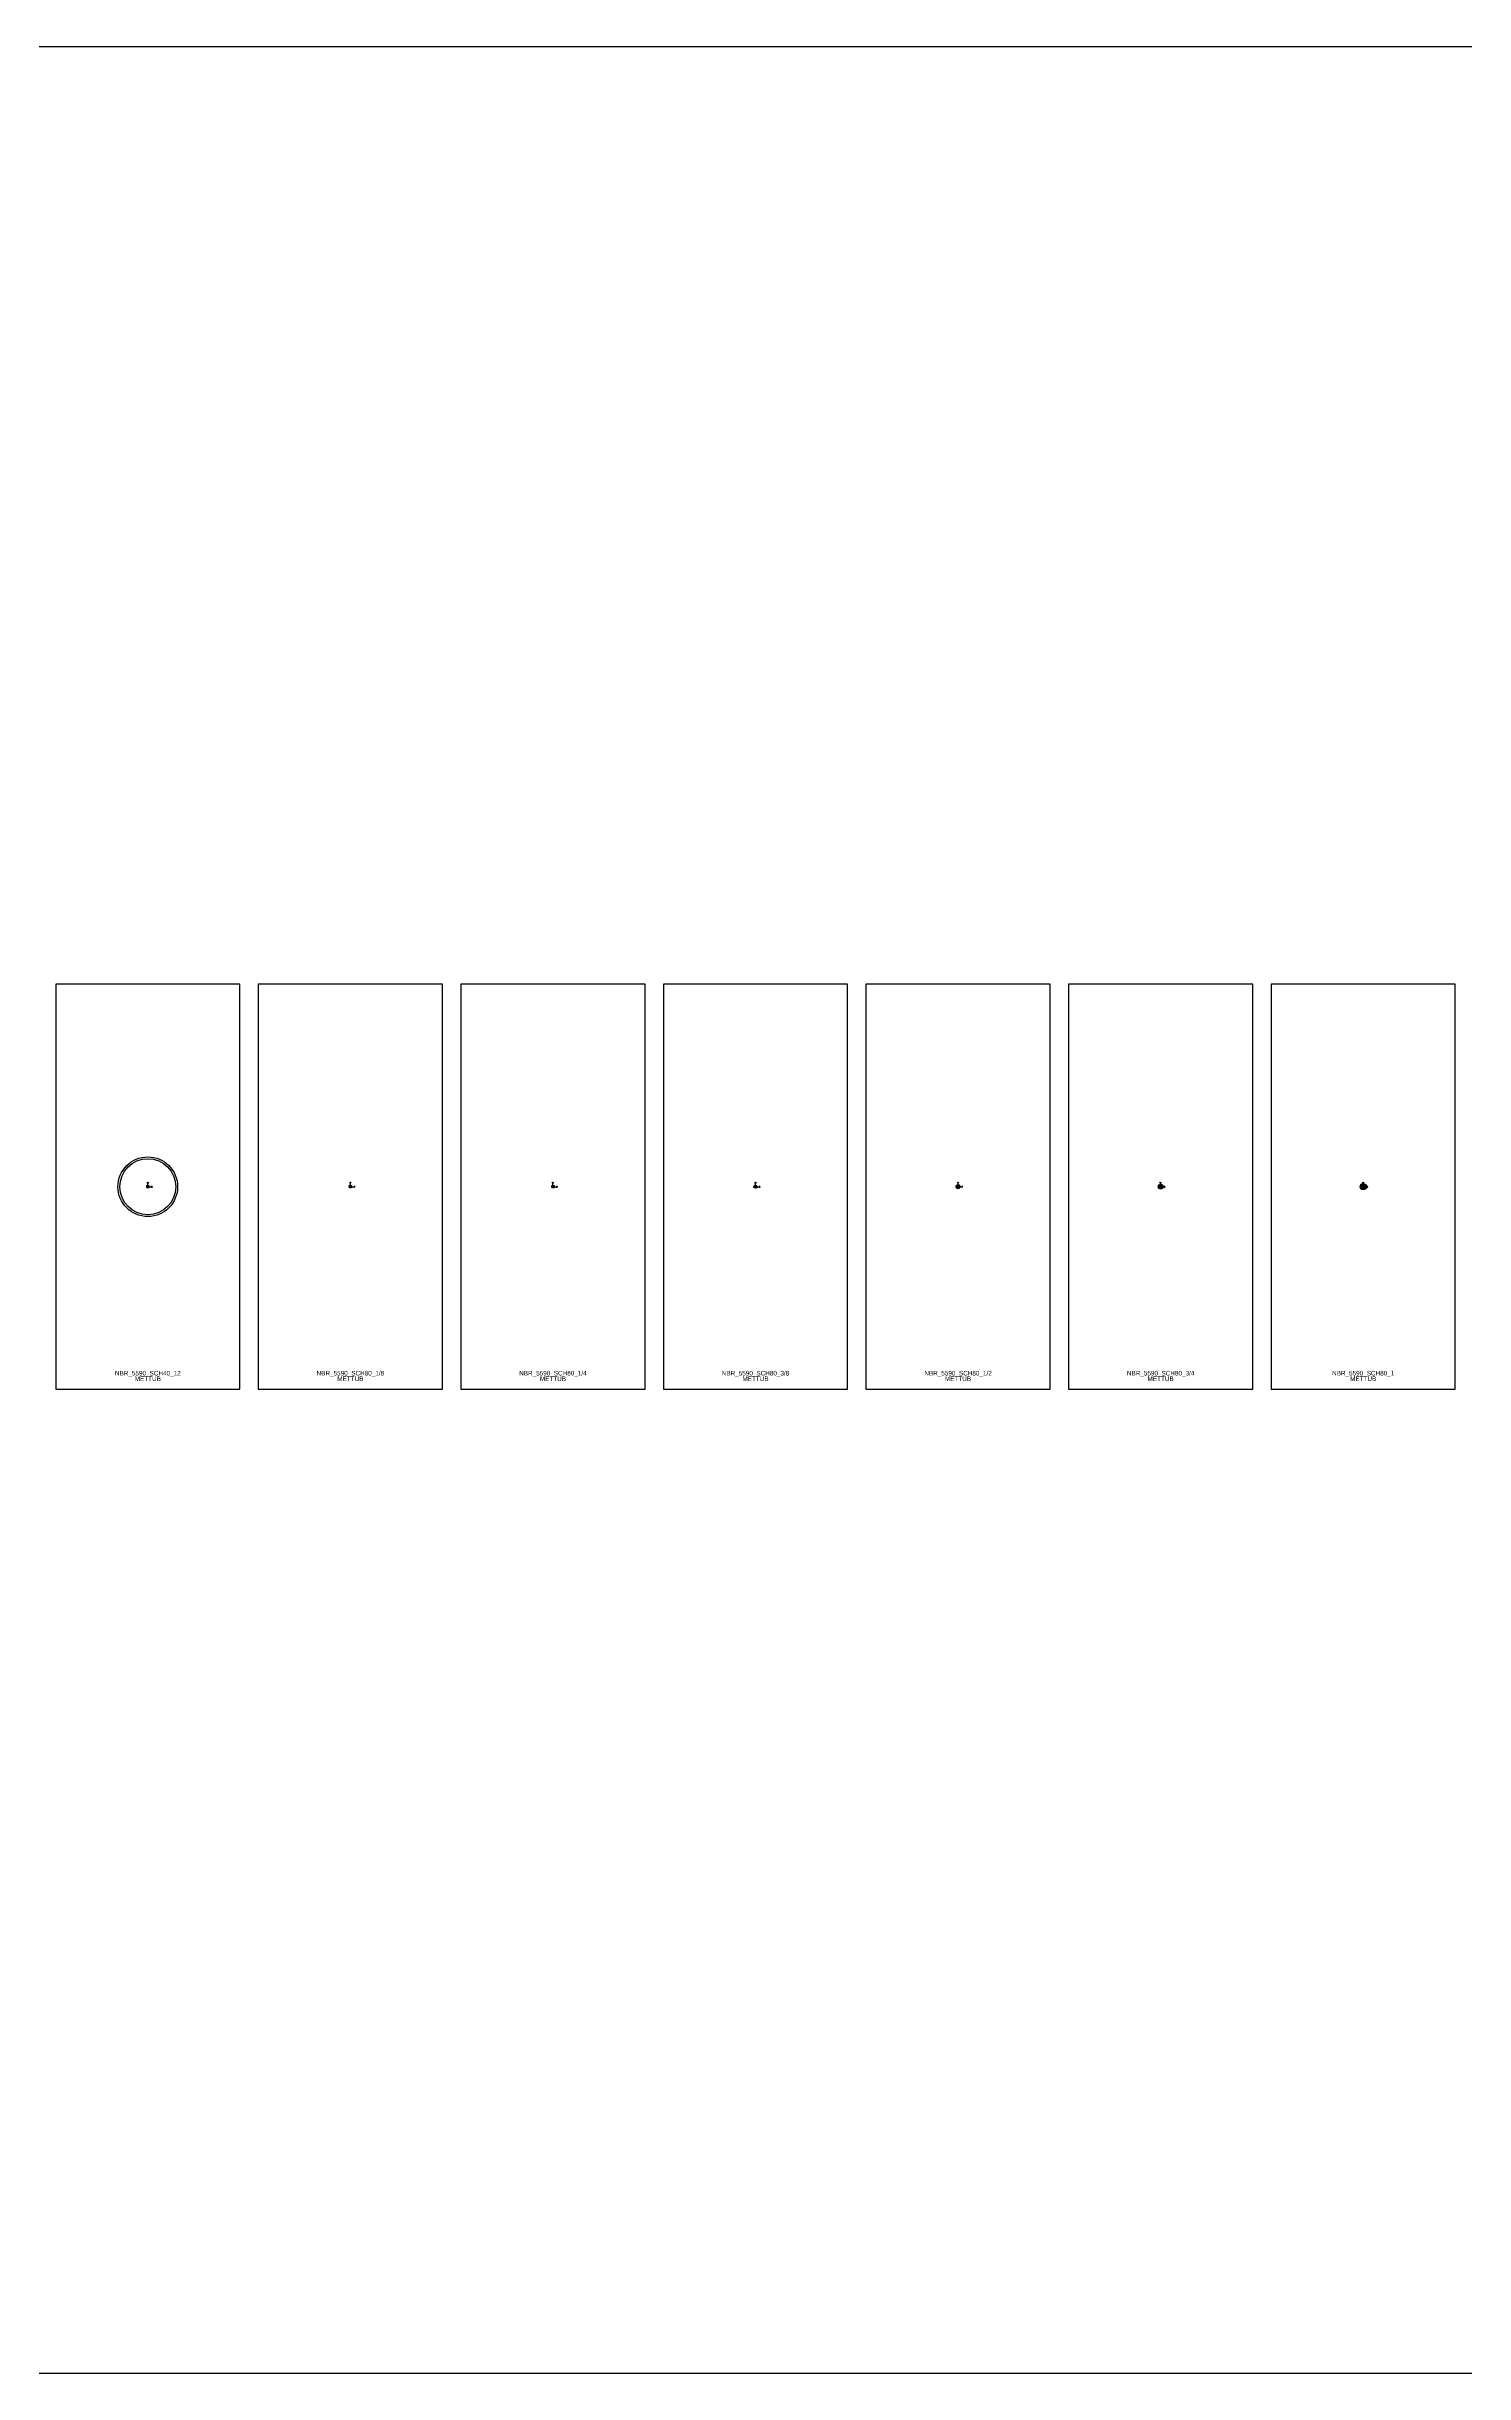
# Model space of a CAD drawing. Header units: millimetres. Extents: x -3707 to 123136, y -6444 to 6191.
# Drawn here: x 67650 to 75350, y -6444 to 6191 of the extents above; entities that cross this region are included whole.
import ezdxf
from ezdxf.enums import TextEntityAlignment as Align

# ---------------------------------------------------------------- set-up
doc = ezdxf.new("R2010")
doc.units = ezdxf.units.MM
for name, color, linetype in [('Hype_CoordinateSys', 6, 'Continuous'), ('Hype_ExactOuterSection', 8, 'Continuous'), ('Hype_Frame', 10, 'Continuous'), ('Hype_InnerSection', 2, 'Continuous'), ('Hype_OuterSection', 72, 'Continuous'), ('Hype_RefAxis', 1, 'Continuous'), ('Hype_SectionName', 41, 'Continuous'), ('Hype_TypeName', 45, 'Continuous')]:
    doc.layers.add(name, color=color, linetype=linetype)

# ---------------------------------------------------------------- blocks, each defined once
blk = doc.blocks.new('HYPE_COORDINATESYS')
at = {"layer": 'Hype_CoordinateSys', "linetype": 'Continuous'}
for p, q in [((-0.2, 0.8), (0, 1)), ((0, 0), (0, 1)), ((0.2, 0.8), (0, 1)), ((0, 0), (1, 0)), ((0.8, 0.2), (1, 0)), ((0.8, -0.2), (1, 0))]:
    blk.add_line(p, q, dxfattribs=at)
blk = doc.blocks.new('HYPE_REFAXIS4')
at = {"layer": 'Hype_ExactOuterSection'}
h = blk.add_hatch(color=4, dxfattribs=at)
edge = h.paths.add_edge_path(flags=0)
edge.add_arc((0, 0), 0.25, 0, 360)
at = {"layer": 'Hype_RefAxis', "color": 4, "linetype": 'Continuous'}
for centre in [(-1, 1), (-1, 0), (0, 1), (0, 0), (1, 1), (1, 0), (-1, -1), (0, -1), (1, -1)]:
    blk.add_circle(centre, 0.25, dxfattribs=at)
at = {"color": 4, "linetype": 'Continuous'}
blk.add_text('Middle Middle', height=0.125, dxfattribs=at).set_placement((2, 0))

msp = doc.modelspace()

# ---------------------------------------------------------------- linework, layer by layer
msp.add_lwpolyline([(-3707, 6191), (123136, 6191), (123136, -6444), (-3707, -6444)], close=True)
at = {"layer": 'Hype_ExactOuterSection'}
for centre, radius in [((68200, 0), 162), ((69300, 0), 5.14), ((70400, 0), 6.86), ((71500, 0), 8.57), ((72600, 0), 10.7), ((73700, 0), 13.3), ((74800, 0), 16.7)]:
    msp.add_circle(centre, radius, dxfattribs=at)
at = {"layer": 'Hype_Frame'}
for points in [[(68700, 1100), (67700, 1100), (67700, -1100), (68700, -1100)], [(69800, 1100), (68800, 1100), (68800, -1100), (69800, -1100)], [(70900, 1100), (69900, 1100), (69900, -1100), (70900, -1100)], [(72000, 1100), (71000, 1100), (71000, -1100), (72000, -1100)], [(73100, 1100), (72100, 1100), (72100, -1100), (73100, -1100)], [(74200, 1100), (73200, 1100), (73200, -1100), (74200, -1100)], [(75300, 1100), (74300, 1100), (74300, -1100), (75300, -1100)]]:
    msp.add_lwpolyline(points, close=True, dxfattribs=at)
at = {"layer": 'Hype_InnerSection'}
for centre, radius in [((68200, 0), 152), ((69300, 0), 2.73), ((70400, 0), 3.84), ((71500, 0), 5.37), ((72600, 0), 6.94), ((73700, 0), 9.43), ((74800, 0), 12.2)]:
    msp.add_circle(centre, radius, dxfattribs=at)
at = {"layer": 'Hype_OuterSection'}
for centre, radius in [((68200, 0), 162), ((69300, 0), 5.14), ((70400, 0), 6.86), ((71500, 0), 8.57), ((72600, 0), 10.7), ((73700, 0), 13.3), ((74800, 0), 16.7)]:
    msp.add_circle(centre, radius, dxfattribs=at)

# ---------------------------------------------------------------- block references
at = {"layer": 'Hype_InnerSection', "xscale": 25, "yscale": 25, "zscale": 25}
for p in [(68200, 0), (69300, 0), (70400, 0), (71500, 0), (72600, 0), (73700, 0), (74800, 0)]:
    msp.add_blockref('HYPE_COORDINATESYS', p, dxfattribs=at)
at = {"layer": 'Hype_RefAxis', "xscale": 5, "yscale": 5, "zscale": 5}
for p in [(68200, 0), (69300, 0), (70400, 0), (71500, 0), (72600, 0), (73700, 0), (74800, 0)]:
    msp.add_blockref('HYPE_REFAXIS4', p, dxfattribs=at)

# ---------------------------------------------------------------- texts
at = {"layer": 'Hype_SectionName'}
for s, p in [('NBR_5590_SCH40_12', (68200, -1025)), ('NBR_5590_SCH80_1/8', (69300, -1025)), ('NBR_5590_SCH80_1/4', (70400, -1025)), ('NBR_5590_SCH80_3/8', (71500, -1025)), ('NBR_5590_SCH80_1/2', (72600, -1025)), ('NBR_5590_SCH80_3/4', (73700, -1025)), ('NBR_5590_SCH80_1', (74800, -1025))]:
    msp.add_text(s, height=25, dxfattribs=at).set_placement(p, align=Align.CENTER)
at = {"layer": 'Hype_TypeName'}
for p in [(68200, -1055), (69300, -1055), (70400, -1055), (71500, -1055), (72600, -1055), (73700, -1055), (74800, -1055)]:
    msp.add_text('METTUB', height=25, dxfattribs=at).set_placement(p, align=Align.CENTER)

doc.saveas('drawing.dxf')
